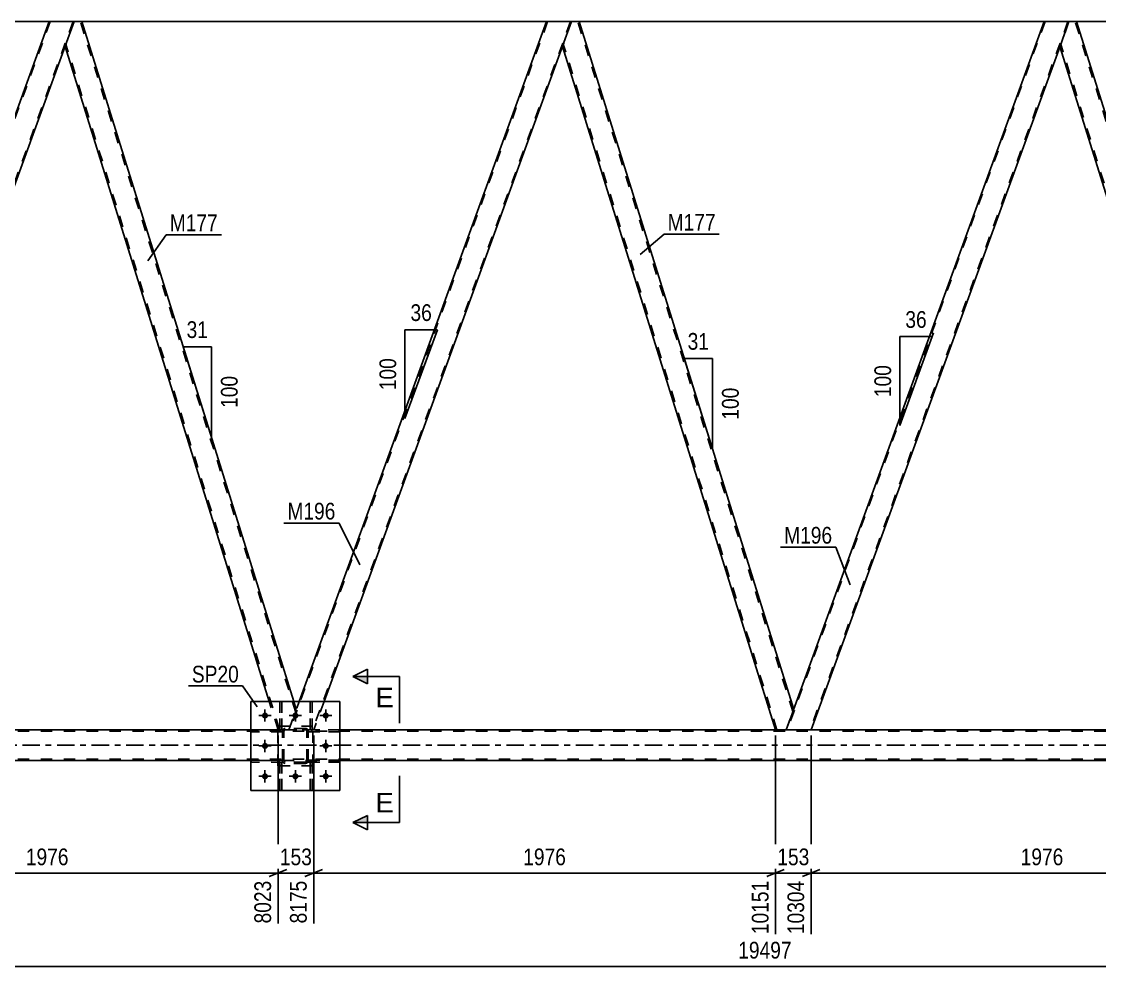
# Model space of a CAD drawing. Header units: millimetres. Extents: x 0 to 841, y 0 to 594.
# Drawn here: x 296.6 to 481.1, y 295.9 to 457.7 of the extents above; entities that cross this region are included whole.
import ezdxf

# ---------------------------------------------------------------- set-up
doc = ezdxf.new("R2010")
doc.units = ezdxf.units.MM
doc.linetypes.add('DXK_LINE_DOT2', pattern=[3.9198, 1.9599, -1.9599])
doc.linetypes.add('DXK_LINE_DOT3', pattern=[5.9187, 2.979, -0.9799, 0.9799, -0.9799])
doc.styles.add('Arial', font='ARIAL.TTF', dxfattribs={"height": 0.2})
doc.styles.add('Arial Narrow', font='ARIALN.TTF', dxfattribs={"height": 0.2})

# ---------------------------------------------------------------- blocks, each defined once
blk = doc.blocks.new('Part-318884928-3862 - 3851')
at = {"color": 2, "linetype": 'Continuous'}
for p, q in [((390.76, 457.66), (389.23, 453.47)), ((392.07, 457.66), (390.76, 457.66)), ((428.78, 339.91), (392.07, 457.66)), ((425.67, 336.44), (389.21, 453.41)), ((389.23, 453.47), (389.23, 453.46)), ((428.75, 339.86), (428.5, 339.17)), ((428.76, 339.87), (428.75, 339.86)), ((428.5, 339.17), (427.51, 336.44))]:
    blk.add_line(p, q, dxfattribs=at)
at = {"color": 7, "linetype": 'DXK_LINE_DOT2'}
for p, q in [((428.64, 339.54), (391.82, 457.66)), ((389.23, 453.47), (389.21, 453.41)), ((425.92, 336.44), (389.34, 453.79)), ((428.5, 339.17), (428.7, 339.7)), ((428.78, 339.91), (428.76, 339.87)), ((427.51, 336.44), (425.67, 336.44))]:
    blk.add_line(p, q, dxfattribs=at)
blk = doc.blocks.new('Part-318884928-3857 - 3851')
at = {"color": 7, "linetype": 'DXK_LINE_DOT2'}
for p, q in [((386.67, 457.66), (342.55, 336.44)), ((390.59, 457.66), (346.46, 336.44)), ((390.76, 457.66), (389.23, 453.46)), ((342.38, 336.44), (344.13, 341.27)), ((348.39, 341.27), (346.63, 336.44)), ((346.63, 336.44), (342.38, 336.44))]:
    blk.add_line(p, q, dxfattribs=at)
at = {"color": 2, "linetype": 'Continuous'}
for p, q in [((386.5, 457.66), (344.13, 341.27)), ((390.76, 457.66), (386.5, 457.66)), ((389.23, 453.46), (348.39, 341.27))]:
    blk.add_line(p, q, dxfattribs=at)
blk = doc.blocks.new('Part-318884928-3936 - 3851')
at = {"color": 7, "linetype": 'DXK_LINE_DOT2'}
for p, q in [((346.5, 337.07), (340.5, 337.07)), ((340.5, 330.27), (340.5, 337.07)), ((346.5, 330.27), (346.5, 337.07)), ((346.5, 330.27), (340.5, 330.27))]:
    blk.add_line(p, q, dxfattribs=at)
blk = doc.blocks.new('Part-318884928-3937 - 3851')
at = {"color": 7, "linetype": 'DXK_LINE_DOT2'}
for p, q in [((341.29, 336.19), (341.33, 336.37)), ((341.33, 336.37), (341.29, 336.19)), ((341.29, 331.15), (341.29, 336.19)), ((341.53, 336.19), (341.55, 336.28)), ((341.53, 331.15), (341.53, 336.19)), ((341.55, 336.28), (341.61, 336.36)), ((341.59, 336.63), (341.77, 336.67)), ((341.77, 336.67), (341.59, 336.63)), ((341.61, 336.36), (341.68, 336.41)), ((341.68, 336.41), (341.77, 336.43)), ((345.21, 336.67), (341.77, 336.67)), ((341.77, 336.43), (345.21, 336.43)), ((345.21, 336.67), (345.4, 336.63)), ((345.4, 336.63), (345.21, 336.67)), ((345.21, 336.43), (345.31, 336.41)), ((345.31, 336.41), (345.38, 336.36)), ((345.38, 336.36), (345.44, 336.28)), ((345.44, 336.28), (345.45, 336.19)), ((345.45, 331.15), (345.45, 336.19)), ((345.66, 336.37), (345.69, 336.19)), ((345.69, 336.19), (345.66, 336.37)), ((345.69, 331.15), (345.69, 336.19)), ((341.33, 330.96), (341.29, 331.15)), ((341.29, 331.15), (341.33, 330.96)), ((341.55, 331.06), (341.53, 331.15)), ((341.61, 330.98), (341.55, 331.06)), ((341.77, 330.67), (341.59, 330.7)), ((341.59, 330.7), (341.77, 330.67)), ((341.68, 330.93), (341.61, 330.98)), ((341.77, 330.91), (341.68, 330.93)), ((345.21, 330.91), (341.77, 330.91)), ((345.21, 330.67), (341.77, 330.67)), ((345.31, 330.93), (345.21, 330.91)), ((345.4, 330.7), (345.21, 330.67)), ((345.21, 330.67), (345.4, 330.7)), ((345.38, 330.98), (345.31, 330.93)), ((345.44, 331.06), (345.38, 330.98)), ((345.45, 331.15), (345.44, 331.06)), ((345.69, 331.15), (345.66, 330.96)), ((345.66, 330.96), (345.69, 331.15))]:
    blk.add_line(p, q, dxfattribs=at)
at = {"color": 7, "linetype": 'DXK_LINE_DOT3'}
blk.add_line((343.49, 333.67), (343.49, 333.67), dxfattribs=at)
at = {"color": 7, "linetype": 'DXK_LINE_DOT2'}
for centre, start, end in [((341.77, 336.19), 112.5, 157.5), ((341.77, 336.19), 112.5, 157.5), ((345.21, 336.19), 22.5, 67.5), ((345.21, 336.19), 22.5, 67.5), ((341.77, 331.15), 202.5, 247.5), ((341.77, 331.15), 202.5, 247.5), ((345.21, 331.15), 292.5, 337.5), ((345.21, 331.15), 292.5, 337.5)]:
    blk.add_arc(centre, 0.48, start, end, dxfattribs=at)
blk = doc.blocks.new('Part-318884928-3873 - 3851')
at = {"color": 7, "linetype": 'DXK_LINE_DOT2'}
for p, q in [((341.29, 336.19), (341.33, 336.37)), ((341.33, 336.37), (341.29, 336.19)), ((341.29, 331.15), (341.29, 336.19)), ((341.53, 336.19), (341.55, 336.28)), ((341.53, 331.15), (341.53, 336.19)), ((341.55, 336.28), (341.61, 336.36)), ((341.59, 336.63), (341.77, 336.67)), ((341.77, 336.67), (341.59, 336.63)), ((341.61, 336.36), (341.68, 336.41)), ((341.68, 336.41), (341.77, 336.43)), ((345.21, 336.67), (341.77, 336.67)), ((341.77, 336.43), (345.21, 336.43)), ((345.21, 336.67), (345.4, 336.63)), ((345.4, 336.63), (345.21, 336.67)), ((345.21, 336.43), (345.31, 336.41)), ((345.31, 336.41), (345.38, 336.36)), ((345.38, 336.36), (345.44, 336.28)), ((345.44, 336.28), (345.45, 336.19)), ((345.45, 331.15), (345.45, 336.19)), ((345.66, 336.37), (345.69, 336.19)), ((345.69, 336.19), (345.66, 336.37)), ((345.69, 331.15), (345.69, 336.19)), ((341.33, 330.96), (341.29, 331.15)), ((341.29, 331.15), (341.33, 330.96)), ((341.55, 331.06), (341.53, 331.15)), ((341.61, 330.98), (341.55, 331.06)), ((341.77, 330.67), (341.59, 330.7)), ((341.59, 330.7), (341.77, 330.67)), ((341.68, 330.93), (341.61, 330.98)), ((341.77, 330.91), (341.68, 330.93)), ((345.21, 330.91), (341.77, 330.91)), ((345.21, 330.67), (341.77, 330.67)), ((345.31, 330.93), (345.21, 330.91)), ((345.4, 330.7), (345.21, 330.67)), ((345.21, 330.67), (345.4, 330.7)), ((345.38, 330.98), (345.31, 330.93)), ((345.44, 331.06), (345.38, 330.98)), ((345.45, 331.15), (345.44, 331.06)), ((345.69, 331.15), (345.66, 330.96)), ((345.66, 330.96), (345.69, 331.15))]:
    blk.add_line(p, q, dxfattribs=at)
at = {"color": 7, "linetype": 'DXK_LINE_DOT3'}
blk.add_line((343.49, 333.67), (343.49, 333.67), dxfattribs=at)
at = {"color": 7, "linetype": 'DXK_LINE_DOT2'}
for centre, start, end in [((341.77, 336.19), 112.5, 157.5), ((341.77, 336.19), 112.5, 157.5), ((345.21, 336.19), 22.5, 67.5), ((345.21, 336.19), 22.5, 67.5), ((341.77, 331.15), 202.5, 247.5), ((341.77, 331.15), 202.5, 247.5), ((345.21, 331.15), 292.5, 337.5), ((345.21, 331.15), 292.5, 337.5)]:
    blk.add_arc(centre, 0.48, start, end, dxfattribs=at)
blk = doc.blocks.new('Part-318884928-3938 - 3851')
at = {"color": 7, "linetype": 'DXK_LINE_DOT2'}
for p, q in [((335.89, 341.27), (335.89, 326.07)), ((335.89, 341.27), (351.09, 341.27)), ((351.09, 341.27), (351.09, 326.07)), ((335.89, 326.07), (351.09, 326.07))]:
    blk.add_line(p, q, dxfattribs=at)
blk = doc.blocks.new('Part-318884928-3883 - 3851')
at = {"color": 7, "linetype": 'DXK_LINE_DOT2'}
for p, q in [((341.29, 331.23), (335.9, 331.23)), ((335.9, 331.23), (335.9, 330.91)), ((341.29, 330.91), (335.9, 330.91)), ((340.69, 330.91), (340.69, 331.23)), ((341.29, 330.91), (341.29, 331.23))]:
    blk.add_line(p, q, dxfattribs=at)
blk = doc.blocks.new('Part-318884928-3886 - 3851')
at = {"color": 7, "linetype": 'DXK_LINE_DOT2'}
for p, q in [((341.29, 336.43), (335.9, 336.43)), ((335.9, 336.43), (335.9, 336.11)), ((341.29, 336.11), (335.9, 336.11)), ((340.69, 336.11), (340.69, 336.43)), ((341.29, 336.11), (341.29, 336.43))]:
    blk.add_line(p, q, dxfattribs=at)
blk = doc.blocks.new('Part-318884928-3900 - 3851')
at = {"color": 2, "linetype": 'Continuous'}
blk.add_line((341.17, 341.27), (340.85, 341.27), dxfattribs=at)
at = {"color": 7, "linetype": 'DXK_LINE_DOT2'}
for p, q in [((340.85, 341.27), (340.85, 336.42)), ((341.17, 336.42), (341.17, 341.27)), ((340.85, 337.02), (341.17, 337.02)), ((340.85, 336.42), (341.17, 336.42))]:
    blk.add_line(p, q, dxfattribs=at)
blk = doc.blocks.new('Part-318884928-3903 - 3851')
at = {"color": 2, "linetype": 'Continuous'}
blk.add_line((346.37, 341.27), (346.05, 341.27), dxfattribs=at)
at = {"color": 7, "linetype": 'DXK_LINE_DOT2'}
for p, q in [((346.05, 341.27), (346.05, 336.42)), ((346.37, 336.42), (346.37, 341.27)), ((346.05, 337.02), (346.37, 337.02)), ((346.05, 336.42), (346.37, 336.42))]:
    blk.add_line(p, q, dxfattribs=at)
blk = doc.blocks.new('Part-318884928-3908 - 3851')
at = {"color": 7, "linetype": 'DXK_LINE_DOT2'}
for p, q in [((301.53, 457.66), (257.41, 336.44)), ((305.45, 457.66), (261.33, 336.44)), ((305.62, 457.66), (304.09, 453.46)), ((257.24, 336.44), (258.49, 339.87)), ((261.5, 336.44), (257.24, 336.44))]:
    blk.add_line(p, q, dxfattribs=at)
at = {"color": 2, "linetype": 'Continuous'}
for p, q in [((301.36, 457.66), (258.49, 339.87)), ((305.62, 457.66), (301.36, 457.66)), ((304.09, 453.46), (261.5, 336.44))]:
    blk.add_line(p, q, dxfattribs=at)
blk = doc.blocks.new('Part-318884928-3977 - 3851')
at = {"color": 2, "linetype": 'Continuous'}
for p, q in [((475.89, 457.66), (474.36, 453.47)), ((477.21, 457.66), (475.89, 457.66)), ((513.91, 339.91), (477.21, 457.66)), ((510.8, 336.44), (474.34, 453.41)), ((474.36, 453.47), (474.36, 453.46)), ((513.89, 339.86), (513.64, 339.17)), ((513.89, 339.87), (513.89, 339.86)), ((513.64, 339.17), (512.65, 336.44))]:
    blk.add_line(p, q, dxfattribs=at)
at = {"color": 7, "linetype": 'DXK_LINE_DOT2'}
for p, q in [((513.77, 339.54), (476.96, 457.66)), ((474.36, 453.47), (474.34, 453.41)), ((511.05, 336.44), (474.48, 453.79)), ((513.64, 339.17), (513.83, 339.7)), ((513.91, 339.91), (513.89, 339.87)), ((512.65, 336.44), (510.8, 336.44))]:
    blk.add_line(p, q, dxfattribs=at)
blk = doc.blocks.new('Part-318884928-3913 - 3851')
at = {"color": 2, "linetype": 'Continuous'}
for p, q in [((305.62, 457.66), (304.09, 453.47)), ((306.94, 457.66), (305.62, 457.66)), ((343.22, 341.27), (306.94, 457.66)), ((339.03, 341.27), (304.07, 453.41)), ((304.09, 453.47), (304.09, 453.46))]:
    blk.add_line(p, q, dxfattribs=at)
at = {"color": 7, "linetype": 'DXK_LINE_DOT2'}
for p, q in [((343.51, 339.54), (306.69, 457.66)), ((304.09, 453.47), (304.07, 453.41)), ((340.78, 336.44), (304.21, 453.79)), ((340.53, 336.44), (339.03, 341.27)), ((342.38, 336.44), (343.64, 339.91)), ((343.64, 339.91), (343.22, 341.27)), ((340.53, 336.44), (342.38, 336.44))]:
    blk.add_line(p, q, dxfattribs=at)
blk = doc.blocks.new('Part-318884928-4179 - 3851')
at = {"color": 7, "linetype": 'DXK_LINE_DOT2'}
for p, q in [((346.5, 337.07), (340.5, 337.07)), ((340.5, 330.27), (340.5, 337.07)), ((346.5, 330.27), (346.5, 337.07)), ((346.5, 330.27), (340.5, 330.27))]:
    blk.add_line(p, q, dxfattribs=at)
blk = doc.blocks.new('Part-318884928-3982 - 3851')
at = {"color": 7, "linetype": 'DXK_LINE_DOT2'}
for p, q in [((471.8, 457.66), (427.68, 336.44)), ((475.72, 457.66), (431.6, 336.44)), ((475.89, 457.66), (474.36, 453.46)), ((427.51, 336.44), (428.76, 339.87)), ((431.77, 336.44), (427.51, 336.44))]:
    blk.add_line(p, q, dxfattribs=at)
at = {"color": 2, "linetype": 'Continuous'}
for p, q in [((471.63, 457.66), (428.76, 339.87)), ((475.89, 457.66), (471.63, 457.66)), ((474.36, 453.46), (431.77, 336.44))]:
    blk.add_line(p, q, dxfattribs=at)
blk = doc.blocks.new('Part-318884928-3918 - 3851')
at = {"color": 2, "linetype": 'Continuous'}
for p, q in [((301.36, 457.66), (221.8, 457.66)), ((386.5, 457.66), (306.94, 457.66)), ((471.63, 457.66), (392.07, 457.66)), ((556.77, 457.66), (477.21, 457.66))]:
    blk.add_line(p, q, dxfattribs=at)
at = {"color": 7, "linetype": 'DXK_LINE_DOT2'}
for p, q in [((306.94, 457.66), (301.36, 457.66)), ((392.07, 457.66), (386.5, 457.66)), ((477.21, 457.66), (471.63, 457.66))]:
    blk.add_line(p, q, dxfattribs=at)
blk = doc.blocks.new('Part-318884928-3944 - 3851')
at = {"color": 7, "linetype": 'DXK_LINE_DOT2'}
for p, q in [((740.89, 336.2), (65.95, 336.2)), ((351.09, 336.44), (335.89, 336.44)), ((740.89, 331.4), (65.95, 331.4)), ((351.1, 331.16), (335.89, 331.16))]:
    blk.add_line(p, q, dxfattribs=at)
at = {"color": 2, "linetype": 'Continuous'}
for p, q in [((335.89, 336.44), (180.83, 336.44)), ((591.3, 336.44), (351.09, 336.44)), ((335.89, 331.16), (180.83, 331.16)), ((591.3, 331.16), (351.1, 331.16))]:
    blk.add_line(p, q, dxfattribs=at)
at = {"color": 7, "linetype": 'DXK_LINE_DOT3'}
blk.add_line((65.95, 333.8), (740.89, 333.8), dxfattribs=at)
blk = doc.blocks.new('Part-318884928-3969 - 3851')
at = {"color": 2, "linetype": 'Continuous'}
for p, q in [((335.89, 341.27), (335.89, 326.07)), ((351.09, 341.27), (335.89, 341.27)), ((351.09, 341.27), (351.09, 326.07)), ((351.09, 326.07), (335.89, 326.07))]:
    blk.add_line(p, q, dxfattribs=at)
blk = doc.blocks.new('Bolt-318884928-3993 - 3851')
at = {"linetype": 'Continuous'}
for points in [[(338.81, 338.87, -1), (337.77, 338.87, -1)], [(344.01, 338.87, -1), (342.97, 338.87, -1)], [(349.21, 338.87, -1), (348.17, 338.87, -1)], [(338.81, 333.67, -1), (337.77, 333.67, -1)], [(349.21, 333.67, -1), (348.17, 333.67, -1)], [(338.81, 328.47, -1), (337.77, 328.47, -1)], [(344.01, 328.47, -1), (342.97, 328.47, -1)], [(349.21, 328.47, -1), (348.17, 328.47, -1)]]:
    blk.add_hatch(color=1, dxfattribs=at).paths.add_polyline_path(points)
at = {"color": 1, "linetype": 'Continuous'}
for p, q in [((338.29, 339.91), (338.29, 337.83)), ((343.49, 339.91), (343.49, 337.83)), ((348.69, 339.91), (348.69, 337.83)), ((339.33, 338.87), (337.25, 338.87)), ((344.53, 338.87), (342.45, 338.87)), ((349.73, 338.87), (347.65, 338.87)), ((338.29, 334.71), (338.29, 332.63)), ((348.69, 334.71), (348.69, 332.63)), ((339.33, 333.67), (337.25, 333.67)), ((349.73, 333.67), (347.65, 333.67)), ((339.33, 328.47), (337.25, 328.47)), ((338.29, 329.51), (338.29, 327.43)), ((344.53, 328.47), (342.45, 328.47)), ((343.49, 329.51), (343.49, 327.43)), ((349.73, 328.47), (347.65, 328.47)), ((348.69, 329.51), (348.69, 327.43))]:
    blk.add_line(p, q, dxfattribs=at)
blk = doc.blocks.new('Part-318884928-4006 - 3851')
at = {"color": 7, "linetype": 'DXK_LINE_DOT2'}
for p, q in [((346.37, 330.9), (346.05, 330.9)), ((346.05, 330.9), (346.05, 326.07)), ((346.05, 330.3), (346.37, 330.3)), ((346.37, 326.07), (346.37, 330.9)), ((346.05, 326.07), (346.37, 326.07))]:
    blk.add_line(p, q, dxfattribs=at)
blk = doc.blocks.new('Part-318884928-4025 - 3851')
at = {"color": 7, "linetype": 'DXK_LINE_DOT2'}
for p, q in [((340.85, 326.07), (340.85, 330.9)), ((340.85, 330.9), (341.17, 330.9)), ((340.85, 330.3), (341.17, 330.3)), ((341.17, 330.9), (341.17, 326.07)), ((341.17, 326.07), (340.85, 326.07))]:
    blk.add_line(p, q, dxfattribs=at)
blk = doc.blocks.new('Part-318884928-4028 - 3851')
at = {"color": 7, "linetype": 'DXK_LINE_DOT2'}
for p, q in [((346.05, 326.07), (346.05, 330.9)), ((346.05, 330.9), (346.37, 330.9)), ((346.05, 330.3), (346.37, 330.3)), ((346.37, 330.9), (346.37, 326.07)), ((346.37, 326.07), (346.05, 326.07))]:
    blk.add_line(p, q, dxfattribs=at)
blk = doc.blocks.new('Part-318884928-4042 - 3851')
at = {"color": 7, "linetype": 'DXK_LINE_DOT2'}
for p, q in [((340.85, 336.42), (340.85, 341.27)), ((340.85, 341.27), (341.17, 341.27)), ((341.17, 341.27), (341.17, 336.42)), ((340.85, 337.02), (341.17, 337.02)), ((341.17, 336.42), (340.85, 336.42))]:
    blk.add_line(p, q, dxfattribs=at)
blk = doc.blocks.new('Part-318884928-4047 - 3851')
at = {"color": 7, "linetype": 'DXK_LINE_DOT2'}
for p, q in [((351.1, 331.23), (345.7, 331.23)), ((345.7, 331.23), (345.7, 330.91)), ((345.7, 330.91), (351.1, 330.91)), ((346.3, 330.91), (346.3, 331.23)), ((351.1, 330.91), (351.1, 331.23))]:
    blk.add_line(p, q, dxfattribs=at)
blk = doc.blocks.new('Bolt-318884928-4048 - 3851')
at = {"color": 1, "linetype": 'Continuous'}
for p, q in [((338.29, 339.91), (338.29, 339.22)), ((343.49, 339.91), (343.49, 339.22)), ((348.69, 339.91), (348.69, 339.22)), ((337.25, 338.87), (337.95, 338.87)), ((338.29, 337.83), (338.29, 338.52)), ((339.33, 338.87), (338.64, 338.87)), ((342.45, 338.87), (343.15, 338.87)), ((343.49, 337.83), (343.49, 338.52)), ((344.53, 338.87), (343.84, 338.87)), ((347.65, 338.87), (348.35, 338.87)), ((348.69, 337.83), (348.69, 338.52)), ((349.73, 338.87), (349.04, 338.87)), ((338.29, 334.71), (338.29, 334.02)), ((348.69, 334.71), (348.69, 334.02)), ((337.25, 333.67), (337.95, 333.67)), ((338.29, 332.63), (338.29, 333.32)), ((339.33, 333.67), (338.64, 333.67)), ((347.65, 333.67), (348.35, 333.67)), ((348.69, 332.63), (348.69, 333.32)), ((349.73, 333.67), (349.04, 333.67)), ((337.25, 328.47), (337.95, 328.47)), ((338.29, 329.51), (338.29, 328.82)), ((339.33, 328.47), (338.64, 328.47)), ((342.45, 328.47), (343.15, 328.47)), ((343.49, 329.51), (343.49, 328.82)), ((344.53, 328.47), (343.84, 328.47)), ((347.65, 328.47), (348.35, 328.47)), ((348.69, 329.51), (348.69, 328.82)), ((349.73, 328.47), (349.04, 328.47)), ((338.29, 327.43), (338.29, 328.12)), ((343.49, 327.43), (343.49, 328.12)), ((348.69, 327.43), (348.69, 328.12))]:
    blk.add_line(p, q, dxfattribs=at)
blk = doc.blocks.new('Part-318884928-4051 - 3851')
at = {"color": 7, "linetype": 'DXK_LINE_DOT2'}
for p, q in [((341.29, 336.43), (335.9, 336.43)), ((335.9, 336.11), (335.9, 336.43)), ((341.29, 336.11), (335.9, 336.11)), ((340.69, 336.11), (340.69, 336.43)), ((341.29, 336.43), (341.29, 336.11))]:
    blk.add_line(p, q, dxfattribs=at)
blk = doc.blocks.new('Part-318884928-4054 - 3851')
at = {"color": 7, "linetype": 'DXK_LINE_DOT2'}
for p, q in [((345.7, 330.91), (345.7, 331.23)), ((345.7, 331.23), (351.1, 331.23)), ((351.1, 330.91), (345.7, 330.91)), ((346.3, 330.91), (346.3, 331.23)), ((351.1, 331.23), (351.1, 330.91))]:
    blk.add_line(p, q, dxfattribs=at)
blk = doc.blocks.new('Part-318884928-4064 - 3851')
at = {"color": 7, "linetype": 'DXK_LINE_DOT2'}
for p, q in [((346.05, 336.42), (346.05, 341.27)), ((346.05, 341.27), (346.37, 341.27)), ((346.37, 341.27), (346.37, 336.42)), ((346.05, 337.02), (346.37, 337.02)), ((346.37, 336.42), (346.05, 336.42))]:
    blk.add_line(p, q, dxfattribs=at)
blk = doc.blocks.new('Part-318884928-4068 - 3851')
at = {"color": 7, "linetype": 'DXK_LINE_DOT2'}
for p, q in [((341.29, 331.23), (335.9, 331.23)), ((335.9, 330.91), (335.9, 331.23)), ((341.29, 330.91), (335.9, 330.91)), ((340.69, 330.91), (340.69, 331.23)), ((341.29, 331.23), (341.29, 330.91))]:
    blk.add_line(p, q, dxfattribs=at)
blk = doc.blocks.new('Part-318884928-4103 - 3851')
at = {"color": 7, "linetype": 'DXK_LINE_DOT2'}
for p, q in [((341.17, 330.9), (340.85, 330.9)), ((340.85, 330.9), (340.85, 326.07)), ((340.85, 330.3), (341.17, 330.3)), ((341.17, 326.07), (341.17, 330.9)), ((340.85, 326.07), (341.17, 326.07))]:
    blk.add_line(p, q, dxfattribs=at)
blk = doc.blocks.new('Part-318884928-4106 - 3851')
at = {"color": 7, "linetype": 'DXK_LINE_DOT2'}
for p, q in [((345.7, 336.11), (345.7, 336.43)), ((345.7, 336.43), (351.1, 336.43)), ((351.1, 336.11), (345.7, 336.11)), ((346.3, 336.11), (346.3, 336.43)), ((351.1, 336.43), (351.1, 336.11))]:
    blk.add_line(p, q, dxfattribs=at)
blk = doc.blocks.new('Part-318884928-4204 - 3851')
at = {"color": 7, "linetype": 'DXK_LINE_DOT2'}
for p, q in [((351.1, 336.43), (345.7, 336.43)), ((345.7, 336.43), (345.7, 336.11)), ((345.7, 336.11), (351.1, 336.11)), ((346.3, 336.11), (346.3, 336.43)), ((351.1, 336.11), (351.1, 336.43))]:
    blk.add_line(p, q, dxfattribs=at)
blk = doc.blocks.new('StraightDimension-318884928-4911 - 3851')
at = {"color": 7, "linetype": 'Continuous'}
for p, q in [((261.5, 335.44), (261.5, 303.29)), ((340.53, 335.44), (340.53, 303.29)), ((263, 312.5), (260, 311.3)), ((261.5, 311.9), (340.53, 311.9)), ((339.03, 311.3), (342.03, 312.5))]:
    blk.add_line(p, q, dxfattribs=at)
at = {"color": 0}
blk.add_wipeout([(305.27, 312.65), (305.27, 316.85), (296.76, 316.85), (296.76, 312.65)], dxfattribs=at)
at = {"color": 0, "linetype": 'Continuous'}
blk.add_wipeout([(339.93, 311.2), (335.73, 311.2), (335.73, 302.69), (339.93, 302.69)], dxfattribs=at)
at = {"color": 3, "style": 'Arial Narrow'}
blk.add_text('1976', height=2.863, dxfattribs=at).set_placement((297.36, 313.25))
at = {"color": 3, "linetype": 'Continuous', "style": 'Arial Narrow'}
blk.add_text('8023', height=2.863, rotation=90.0002, dxfattribs=at).set_placement((339.33, 303.29))
blk = doc.blocks.new('StraightDimension-318884928-4892 - 3851')
at = {"color": 7, "linetype": 'Continuous'}
for p, q in [((340.53, 335.44), (340.53, 303.29)), ((346.63, 335.44), (346.63, 303.29)), ((339.03, 311.3), (342.03, 312.5)), ((340.53, 311.9), (346.63, 311.9)), ((348.13, 312.5), (345.13, 311.3))]:
    blk.add_line(p, q, dxfattribs=at)
at = {"color": 0}
blk.add_wipeout([(346.93, 312.65), (346.93, 316.85), (340.24, 316.85), (340.24, 312.65)], dxfattribs=at)
at = {"color": 0, "linetype": 'Continuous'}
blk.add_wipeout([(346.03, 311.2), (341.83, 311.2), (341.83, 302.69), (346.03, 302.69)], dxfattribs=at)
at = {"color": 3, "style": 'Arial Narrow'}
blk.add_text('153', height=2.863, dxfattribs=at).set_placement((340.84, 313.25))
at = {"color": 3, "linetype": 'Continuous', "style": 'Arial Narrow'}
blk.add_text('8175', height=2.863, rotation=90.0002, dxfattribs=at).set_placement((345.43, 303.29))
blk = doc.blocks.new('AngleDimension-318884928-4348 - 3851')
at = {"color": 7, "linetype": 'Continuous'}
for p, q in [((412.99, 390.55), (410.05, 399.99)), ((414.87, 399.99), (410.05, 399.99)), ((414.87, 384.53), (410.05, 399.99)), ((414.87, 384.53), (414.87, 399.99))]:
    blk.add_line(p, q, dxfattribs=at)
at = {"color": 0}
for points in [[(414.89, 400.89), (414.89, 405.09), (410.03, 405.09), (410.03, 400.89)], [(419.97, 395.6), (415.77, 395.6), (415.77, 388.92), (419.97, 388.92)]]:
    blk.add_wipeout(points, dxfattribs=at)
at = {"color": 3, "style": 'Arial Narrow'}
blk.add_text('31', height=2.863, dxfattribs=at).set_placement((410.63, 401.49))
blk.add_text('100', height=2.863, rotation=90.0002, dxfattribs=at).set_placement((419.37, 389.52))
blk = doc.blocks.new('StraightDimension-318884928-4873 - 3851')
at = {"color": 7, "linetype": 'Continuous'}
for p, q in [((346.63, 335.44), (346.63, 303.29)), ((425.67, 335.44), (425.67, 301.46)), ((348.13, 312.5), (345.13, 311.3)), ((346.63, 311.9), (425.67, 311.9)), ((424.17, 311.3), (427.17, 312.5))]:
    blk.add_line(p, q, dxfattribs=at)
at = {"color": 0}
blk.add_wipeout([(390.41, 312.65), (390.41, 316.85), (381.89, 316.85), (381.89, 312.65)], dxfattribs=at)
at = {"color": 0, "linetype": 'Continuous'}
blk.add_wipeout([(425.07, 311.2), (420.87, 311.2), (420.87, 300.86), (425.07, 300.86)], dxfattribs=at)
at = {"color": 3, "style": 'Arial Narrow'}
blk.add_text('1976', height=2.863, dxfattribs=at).set_placement((382.49, 313.25))
at = {"color": 3, "linetype": 'Continuous', "style": 'Arial Narrow'}
blk.add_text('10151', height=2.863, rotation=90.0002, dxfattribs=at).set_placement((424.47, 301.46))
blk = doc.blocks.new('AngleDimension-318884928-5360 - 3851')
at = {"color": 7, "linetype": 'Continuous'}
for p, q in [((362.24, 404.91), (367.79, 404.91)), ((362.24, 389.69), (367.79, 404.91)), ((362.24, 389.69), (362.24, 404.91)), ((364.97, 397.18), (367.79, 404.91))]:
    blk.add_line(p, q, dxfattribs=at)
at = {"color": 0}
for points in [[(367.44, 405.81), (367.44, 410.01), (362.59, 410.01), (362.59, 405.81)], [(361.34, 400.64), (357.14, 400.64), (357.14, 393.96), (361.34, 393.96)]]:
    blk.add_wipeout(points, dxfattribs=at)
at = {"color": 3, "style": 'Arial Narrow'}
blk.add_text('36', height=2.863, dxfattribs=at).set_placement((363.19, 406.41))
blk.add_text('100', height=2.863, rotation=90.0002, dxfattribs=at).set_placement((360.74, 394.56))
blk = doc.blocks.new('AngleDimension-318884928-4362 - 3851')
at = {"color": 7, "linetype": 'Continuous'}
for p, q in [((327.71, 391.04), (324.29, 402)), ((329.11, 402), (324.29, 402)), ((329.11, 386.54), (324.29, 402)), ((329.11, 386.54), (329.11, 402))]:
    blk.add_line(p, q, dxfattribs=at)
at = {"color": 0}
for points in [[(329.13, 402.9), (329.13, 407.1), (324.27, 407.1), (324.27, 402.9)], [(334.21, 397.61), (330.01, 397.61), (330.01, 390.93), (334.21, 390.93)]]:
    blk.add_wipeout(points, dxfattribs=at)
at = {"color": 3, "style": 'Arial Narrow'}
blk.add_text('31', height=2.863, dxfattribs=at).set_placement((324.87, 403.5))
blk.add_text('100', height=2.863, rotation=90.0002, dxfattribs=at).set_placement((333.61, 391.53))
blk = doc.blocks.new('StraightDimension-318884928-4706 - 3851')
at = {"color": 7, "linetype": 'Continuous'}
blk.add_line((55.09, 295.93), (792.62, 295.93), dxfattribs=at)
at = {"color": 0}
blk.add_wipeout([(429.03, 296.68), (429.03, 300.88), (418.69, 300.88), (418.69, 296.68)], dxfattribs=at)
at = {"color": 3, "style": 'Arial Narrow'}
blk.add_text('19497', height=2.863, dxfattribs=at).set_placement((419.29, 297.28))
blk = doc.blocks.new('StraightDimension-318884928-4835 - 3851')
at = {"color": 7, "linetype": 'Continuous'}
for p, q in [((431.77, 335.44), (431.77, 301.46)), ((510.8, 335.44), (510.8, 301.46)), ((433.27, 312.5), (430.27, 311.3)), ((431.77, 311.9), (510.8, 311.9)), ((509.3, 311.3), (512.3, 312.5))]:
    blk.add_line(p, q, dxfattribs=at)
at = {"color": 0}
blk.add_wipeout([(475.54, 312.65), (475.54, 316.85), (467.03, 316.85), (467.03, 312.65)], dxfattribs=at)
at = {"color": 0, "linetype": 'Continuous'}
blk.add_wipeout([(510.2, 311.2), (506, 311.2), (506, 300.86), (510.2, 300.86)], dxfattribs=at)
at = {"color": 3, "style": 'Arial Narrow'}
blk.add_text('1976', height=2.863, dxfattribs=at).set_placement((467.63, 313.25))
at = {"color": 3, "linetype": 'Continuous', "style": 'Arial Narrow'}
blk.add_text('12280', height=2.863, rotation=90.0002, dxfattribs=at).set_placement((509.6, 301.46))
blk = doc.blocks.new('StraightDimension-318884928-4854 - 3851')
at = {"color": 7, "linetype": 'Continuous'}
for p, q in [((425.67, 335.44), (425.67, 301.46)), ((431.77, 335.44), (431.77, 301.46)), ((424.17, 311.3), (427.17, 312.5)), ((425.67, 311.9), (431.77, 311.9)), ((433.27, 312.5), (430.27, 311.3))]:
    blk.add_line(p, q, dxfattribs=at)
at = {"color": 0}
blk.add_wipeout([(432.06, 312.65), (432.06, 316.85), (425.38, 316.85), (425.38, 312.65)], dxfattribs=at)
at = {"color": 0, "linetype": 'Continuous'}
blk.add_wipeout([(431.17, 311.2), (426.97, 311.2), (426.97, 300.86), (431.17, 300.86)], dxfattribs=at)
at = {"color": 3, "style": 'Arial Narrow'}
blk.add_text('153', height=2.863, dxfattribs=at).set_placement((425.98, 313.25))
at = {"color": 3, "linetype": 'Continuous', "style": 'Arial Narrow'}
blk.add_text('10304', height=2.863, rotation=90.0002, dxfattribs=at).set_placement((430.57, 301.46))
blk = doc.blocks.new('AngleDimension-318884928-5371 - 3851')
at = {"color": 7, "linetype": 'Continuous'}
for p, q in [((452.72, 404.37), (452.49, 403.74)), ((446.95, 403.74), (452.49, 403.74)), ((446.95, 388.51), (452.49, 403.74)), ((446.95, 388.51), (446.95, 403.74))]:
    blk.add_line(p, q, dxfattribs=at)
at = {"color": 0}
for points in [[(452.15, 404.64), (452.15, 408.84), (447.29, 408.84), (447.29, 404.64)], [(446.05, 399.47), (441.85, 399.47), (441.85, 392.78), (446.05, 392.78)]]:
    blk.add_wipeout(points, dxfattribs=at)
at = {"color": 3, "style": 'Arial Narrow'}
blk.add_text('36', height=2.863, dxfattribs=at).set_placement((447.89, 405.24))
blk.add_text('100', height=2.863, rotation=90.0002, dxfattribs=at).set_placement((445.45, 393.38))
blk = doc.blocks.new('Mark-318884928-3853 - 3851')
at = {"color": 0}
blk.add_wipeout([(350.36, 372.43), (350.36, 375.43), (342.13, 375.43), (342.13, 372.43)], dxfattribs=at)
blk.add_wipeout([(350.36, 372.43), (350.36, 375.43), (342.13, 375.43), (342.13, 372.43)], dxfattribs=at)
at = {"color": 30, "linetype": 'Continuous'}
for p in [(341.53, 371.83), (354.53, 364.67)]:
    blk.add_line(p, (350.96, 371.83), dxfattribs=at)
at = {"color": 3, "style": 'Arial Narrow'}
blk.add_text('M196', height=2.863, dxfattribs=at).set_placement((342.13, 372.43))
blk = doc.blocks.new('Mark-318884928-3858 - 3851')
at = {"color": 0}
blk.add_wipeout([(415.43, 421.88), (415.43, 424.88), (407.21, 424.88), (407.21, 421.88)], dxfattribs=at)
blk.add_wipeout([(415.43, 421.88), (415.43, 424.88), (407.21, 424.88), (407.21, 421.88)], dxfattribs=at)
at = {"color": 30, "linetype": 'Continuous'}
for p, q in [((402.49, 417.78), (406.61, 421.28)), ((406.61, 421.28), (416.03, 421.28))]:
    blk.add_line(p, q, dxfattribs=at)
at = {"color": 3, "style": 'Arial Narrow'}
blk.add_text('M177', height=2.863, dxfattribs=at).set_placement((407.21, 421.88))
blk = doc.blocks.new('Mark-318884928-3909 - 3851')
at = {"color": 0}
blk.add_wipeout([(330.22, 421.78), (330.22, 424.78), (321.99, 424.78), (321.99, 421.78)], dxfattribs=at)
blk.add_wipeout([(330.22, 421.78), (330.22, 424.78), (321.99, 424.78), (321.99, 421.78)], dxfattribs=at)
at = {"color": 30, "linetype": 'Continuous'}
for p, q in [((318.22, 416.73), (321.39, 421.18)), ((321.39, 421.18), (330.82, 421.18))]:
    blk.add_line(p, q, dxfattribs=at)
at = {"color": 3, "style": 'Arial Narrow'}
blk.add_text('M177', height=2.863, dxfattribs=at).set_placement((321.99, 421.78))
blk = doc.blocks.new('Mark-318884928-3978 - 3851')
at = {"color": 0}
blk.add_wipeout([(435.38, 368.3), (435.38, 371.3), (427.15, 371.3), (427.15, 368.3)], dxfattribs=at)
blk.add_wipeout([(435.38, 368.3), (435.38, 371.3), (427.15, 371.3), (427.15, 368.3)], dxfattribs=at)
at = {"color": 30, "linetype": 'Continuous'}
for p in [(426.55, 367.7), (438.44, 361.25)]:
    blk.add_line(p, (435.98, 367.7), dxfattribs=at)
at = {"color": 3, "style": 'Arial Narrow'}
blk.add_text('M196', height=2.863, dxfattribs=at).set_placement((427.15, 368.3))
blk = doc.blocks.new('Mark-318884928-3965 - 3851')
at = {"color": 0}
blk.add_wipeout([(333.82, 344.53), (333.82, 347.53), (325.78, 347.53), (325.78, 344.53)], dxfattribs=at)
blk.add_wipeout([(333.82, 344.53), (333.82, 347.53), (325.78, 347.53), (325.78, 344.53)], dxfattribs=at)
at = {"color": 30, "linetype": 'Continuous'}
for p in [(325.18, 343.93), (336.95, 340.34)]:
    blk.add_line(p, (334.42, 343.93), dxfattribs=at)
at = {"color": 3, "style": 'Arial Narrow'}
blk.add_text('SP20', height=2.863, dxfattribs=at).set_placement((325.78, 344.53))
blk = doc.blocks.new('SectionMark-318884928-5483 - 3851')
at = {"linetype": 'Continuous'}
for points in [[(355.83, 345.55), (355.83, 344.3), (353.33, 345.55)], [(355.83, 321.79), (355.83, 320.54), (353.33, 320.54)]]:
    blk.add_hatch(color=6, dxfattribs=at).paths.add_polyline_path(points)
at = {"color": 6, "linetype": 'Continuous'}
for p, q in [((353.33, 345.55), (355.83, 346.8)), ((361.33, 345.55), (353.33, 345.55)), ((353.33, 345.55), (355.83, 344.3)), ((355.83, 344.3), (355.83, 346.8)), ((361.33, 345.55), (361.33, 337.55)), ((361.33, 320.54), (361.33, 328.54)), ((353.33, 320.54), (355.83, 321.79)), ((355.83, 321.79), (355.83, 319.29)), ((361.33, 320.54), (353.33, 320.54)), ((355.83, 319.29), (353.33, 320.54))]:
    blk.add_line(p, q, dxfattribs=at)
at = {"color": 0, "linetype": 'Continuous'}
for points in [[(360.33, 340.3), (360.33, 343.8), (357.22, 343.8), (357.22, 340.3)], [(360.33, 322.29), (360.33, 325.79), (357.22, 325.79), (357.22, 322.29)]]:
    blk.add_wipeout(points, dxfattribs=at)
at = {"color": 3, "linetype": 'Continuous', "style": 'Arial'}
for p in [(357.22, 340.3), (357.22, 322.29)]:
    blk.add_text('E', height=3.34, dxfattribs=at).set_placement(p)

msp = doc.modelspace()

# ---------------------------------------------------------------- block references
for name in ['Part-318884928-3918 - 3851', 'Part-318884928-3908 - 3851', 'Part-318884928-3913 - 3851', 'Part-318884928-3857 - 3851', 'Part-318884928-3862 - 3851', 'Part-318884928-3982 - 3851', 'Part-318884928-3977 - 3851', 'Part-318884928-3938 - 3851', 'Part-318884928-3969 - 3851', 'Bolt-318884928-3993 - 3851', 'Bolt-318884928-4048 - 3851', 'Part-318884928-3900 - 3851', 'Part-318884928-4042 - 3851', 'Part-318884928-3903 - 3851', 'Part-318884928-4064 - 3851', 'Part-318884928-3944 - 3851', 'Part-318884928-3886 - 3851', 'Part-318884928-4051 - 3851', 'Part-318884928-3936 - 3851', 'Part-318884928-4179 - 3851', 'Part-318884928-3937 - 3851', 'Part-318884928-3873 - 3851', 'Part-318884928-4106 - 3851', 'Part-318884928-4204 - 3851', 'Part-318884928-3883 - 3851', 'Part-318884928-4068 - 3851', 'Part-318884928-4025 - 3851', 'Part-318884928-4103 - 3851', 'Part-318884928-4047 - 3851', 'Part-318884928-4054 - 3851', 'Part-318884928-4006 - 3851', 'Part-318884928-4028 - 3851']:
    msp.add_blockref(name, (0, 0))

# ---------------------------------------------------------------- next in the draw order: block references
for name in ['AngleDimension-318884928-5360 - 3851', 'AngleDimension-318884928-4362 - 3851', 'AngleDimension-318884928-4348 - 3851', 'StraightDimension-318884928-4911 - 3851']:
    msp.add_blockref(name, (0, 0))

# ---------------------------------------------------------------- next in the draw order: block references
msp.add_blockref('StraightDimension-318884928-4892 - 3851', (0, 0))

# ---------------------------------------------------------------- next in the draw order: block references
msp.add_blockref('StraightDimension-318884928-4873 - 3851', (0, 0))

# ---------------------------------------------------------------- next in the draw order: block references
msp.add_blockref('StraightDimension-318884928-4706 - 3851', (0, 0))

# ---------------------------------------------------------------- next in the draw order: block references
for name in ['Mark-318884928-3909 - 3851', 'Mark-318884928-3858 - 3851', 'AngleDimension-318884928-5371 - 3851', 'Mark-318884928-3853 - 3851', 'Mark-318884928-3978 - 3851', 'Mark-318884928-3965 - 3851', 'SectionMark-318884928-5483 - 3851', 'StraightDimension-318884928-4835 - 3851']:
    msp.add_blockref(name, (0, 0))

# ---------------------------------------------------------------- next in the draw order: block references
msp.add_blockref('StraightDimension-318884928-4854 - 3851', (0, 0))

doc.saveas('drawing.dxf')
